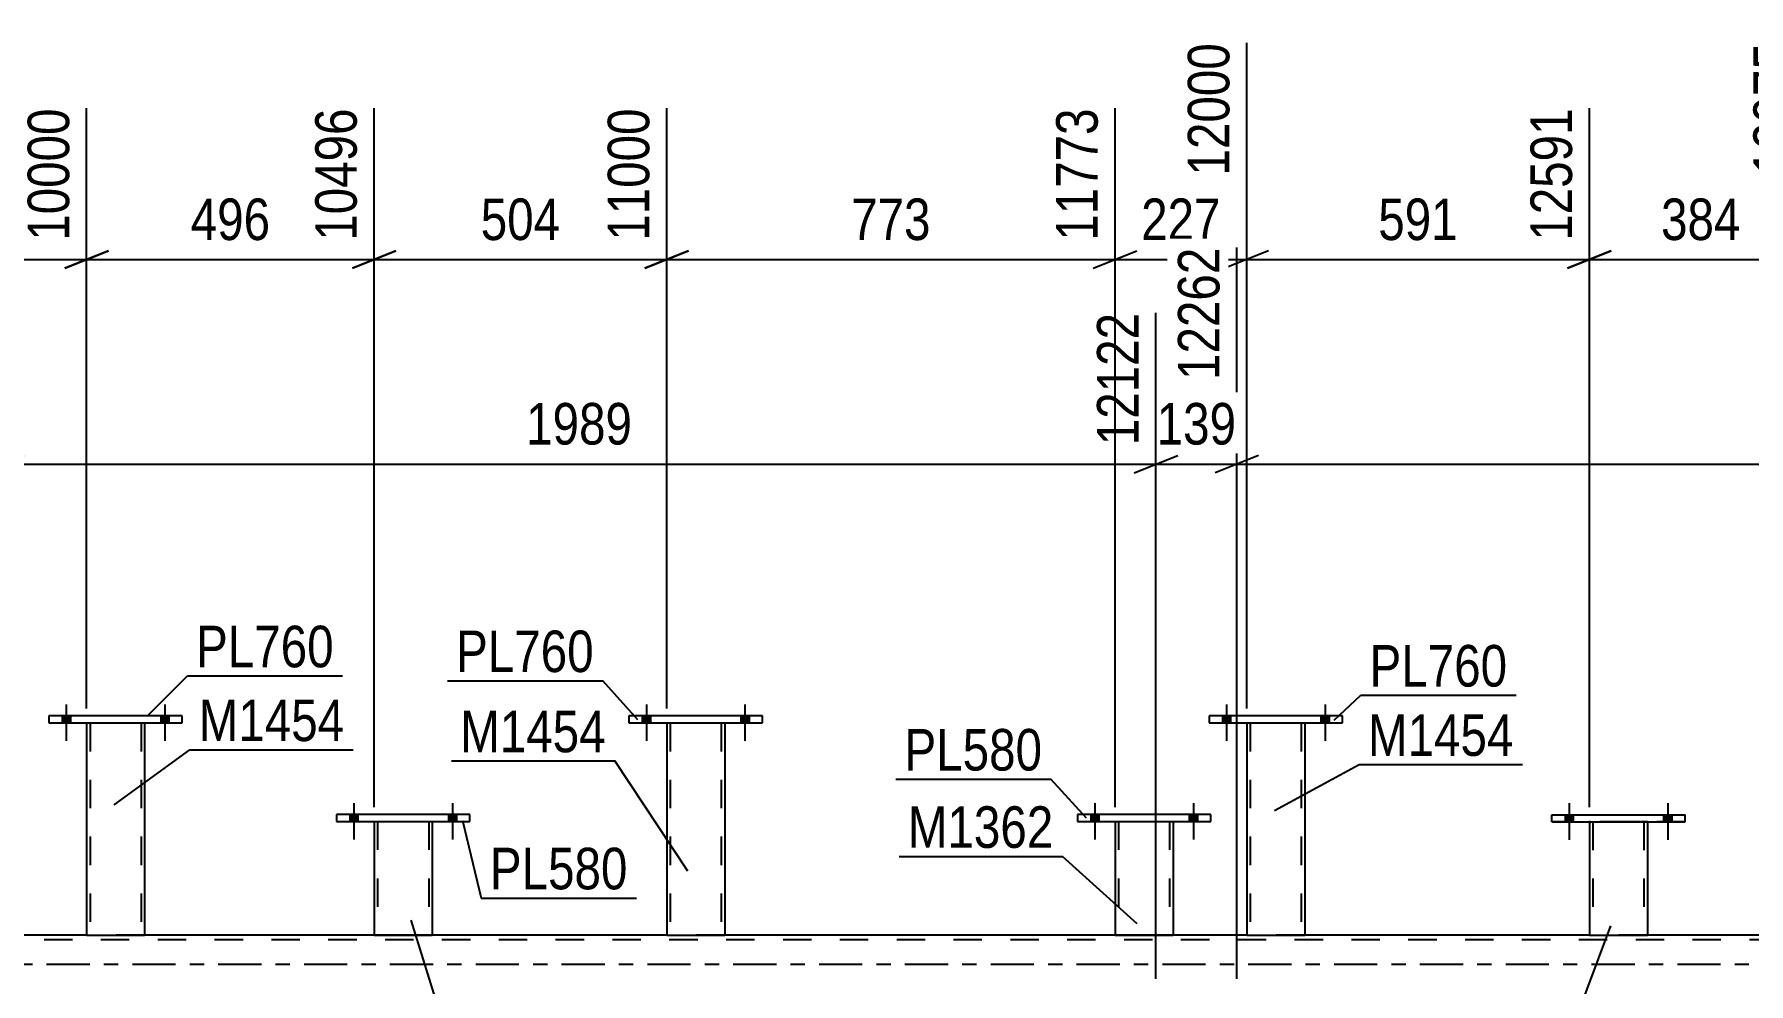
# Model space of a CAD drawing. Header units: millimetres. Extents: x -45 to 796, y -433 to 161.
# Drawn here: x 407.5 to 525.8, y -1.3 to 64.1 of the extents above; entities that cross this region are included whole.
import ezdxf

# ---------------------------------------------------------------- set-up
doc = ezdxf.new("R2010")
doc.units = ezdxf.units.MM
doc.linetypes.add('DXK_LINE_DOT2', pattern=[3.9198, 1.9599, -1.9599])
doc.linetypes.add('DXK_LINE_DOT3', pattern=[5.9187, 2.979, -0.9799, 0.9799, -0.9799])
doc.styles.add('Arial Narrow', font='ARIALN.TTF', dxfattribs={"height": 0.2})

# ---------------------------------------------------------------- blocks, each defined once
blk = doc.blocks.new('Part-814760973-3950 - 3734')
at = {"color": 2, "linetype": 'Continuous'}
for p, q in [((488.55, 17.12), (488.55, 16.64)), ((497.75, 17.12), (488.55, 17.12)), ((488.55, 16.64), (497.75, 16.64)), ((497.75, 16.64), (497.75, 17.12))]:
    blk.add_line(p, q, dxfattribs=at)
blk = doc.blocks.new('Part-814760973-4220 - 3734')
at = {"color": 2, "linetype": 'Continuous'}
for p, q in [((512.18, 9.83), (512.18, 10.31)), ((512.18, 10.31), (521.38, 10.31)), ((512.18, 9.83), (512.18, 9.83)), ((512.18, 9.83), (521.38, 9.83)), ((521.38, 9.83), (521.38, 10.31)), ((521.38, 9.83), (521.38, 9.83))]:
    blk.add_line(p, q, dxfattribs=at)
at = {"color": 7, "linetype": 'DXK_LINE_DOT2'}
for p, q in [((512.18, 10.31), (512.18, 10.31)), ((512.18, 10.31), (521.38, 10.31)), ((521.38, 9.83), (512.18, 9.83)), ((521.38, 10.31), (521.38, 10.31))]:
    blk.add_line(p, q, dxfattribs=at)
blk = doc.blocks.new('Part-814760973-3945 - 3734')
at = {"color": 2, "linetype": 'Continuous'}
for p, q in [((491.15, 16.64), (491.15, 2)), ((495.15, 16.64), (495.15, 2)), ((491.15, 2), (495.15, 2))]:
    blk.add_line(p, q, dxfattribs=at)
at = {"color": 7, "linetype": 'DXK_LINE_DOT2'}
for p, q in [((491.15, 16.64), (495.15, 16.64)), ((491.39, 16.64), (491.39, 2)), ((494.91, 16.64), (494.91, 2)), ((494.85, 2), (494.89, 2)), ((494.85, 2), (494.89, 2)), ((494.89, 2), (494.91, 2)), ((494.89, 2), (494.91, 2))]:
    blk.add_line(p, q, dxfattribs=at)
blk = doc.blocks.new('Part-814760973-3940 - 3734')
at = {"color": 2, "linetype": 'Continuous'}
for p, q in [((428.38, 10.32), (428.38, 9.84)), ((437.58, 10.32), (428.38, 10.32)), ((428.38, 9.84), (437.58, 9.84)), ((437.58, 9.84), (437.58, 10.32))]:
    blk.add_line(p, q, dxfattribs=at)
blk = doc.blocks.new('Part-814760973-3935 - 3734')
at = {"color": 2, "linetype": 'Continuous'}
for p, q in [((430.98, 9.84), (430.98, 2)), ((434.98, 9.84), (434.98, 2)), ((430.98, 2), (434.98, 2))]:
    blk.add_line(p, q, dxfattribs=at)
at = {"color": 7, "linetype": 'DXK_LINE_DOT2'}
for p, q in [((430.98, 9.84), (434.98, 9.84)), ((431.22, 9.84), (431.22, 2)), ((434.74, 9.84), (434.74, 2)), ((434.69, 2), (434.73, 2)), ((434.69, 2), (434.73, 2)), ((434.73, 2), (434.74, 2)), ((434.73, 2), (434.74, 2))]:
    blk.add_line(p, q, dxfattribs=at)
blk = doc.blocks.new('Bolt-814760973-3957 - 3734')
at = {"linetype": 'Continuous'}
for points in [[(429.3, 9.84), (429.86, 9.84), (429.86, 10.32), (429.3, 10.32)], [(429.3, 9.84), (429.86, 9.84), (429.86, 10.32), (429.3, 10.32)], [(436.1, 9.84), (436.66, 9.84), (436.66, 10.32), (436.1, 10.32)], [(436.1, 9.84), (436.66, 9.84), (436.66, 10.32), (436.1, 10.32)]]:
    blk.add_hatch(color=1, dxfattribs=at).paths.add_polyline_path(points)
at = {"color": 1, "linetype": 'Continuous'}
for p, q in [((429.58, 11.12), (429.58, 8.6)), ((429.58, 11.12), (429.58, 8.6)), ((436.38, 11.12), (436.38, 8.6)), ((436.38, 11.12), (436.38, 8.6)), ((429.3, 10.32), (429.3, 9.84)), ((429.3, 10.32), (429.3, 9.84)), ((429.86, 10.32), (429.86, 9.84)), ((429.86, 10.32), (429.86, 9.84)), ((436.1, 10.32), (436.1, 9.84)), ((436.1, 10.32), (436.1, 9.84)), ((436.66, 10.32), (436.66, 9.84)), ((436.66, 10.32), (436.66, 9.84))]:
    blk.add_line(p, q, dxfattribs=at)
blk = doc.blocks.new('Bolt-814760973-3958 - 3734')
at = {"linetype": 'Continuous'}
for points in [[(409.47, 16.64), (410.03, 16.64), (410.03, 17.12), (409.47, 17.12)], [(409.47, 16.64), (410.03, 16.64), (410.03, 17.12), (409.47, 17.12)], [(416.27, 16.64), (416.83, 16.64), (416.83, 17.12), (416.27, 17.12)], [(416.27, 16.64), (416.83, 16.64), (416.83, 17.12), (416.27, 17.12)]]:
    blk.add_hatch(color=1, dxfattribs=at).paths.add_polyline_path(points)
at = {"color": 1, "linetype": 'Continuous'}
for p, q in [((409.75, 17.92), (409.75, 15.4)), ((409.75, 17.92), (409.75, 15.4)), ((416.55, 17.92), (416.55, 15.4)), ((416.55, 17.92), (416.55, 15.4)), ((409.47, 17.12), (409.47, 16.64)), ((409.47, 17.12), (409.47, 16.64)), ((410.03, 17.12), (410.03, 16.64)), ((410.03, 17.12), (410.03, 16.64)), ((416.27, 17.12), (416.27, 16.64)), ((416.27, 17.12), (416.27, 16.64)), ((416.83, 17.12), (416.83, 16.64)), ((416.83, 17.12), (416.83, 16.64))]:
    blk.add_line(p, q, dxfattribs=at)
blk = doc.blocks.new('Bolt-814760973-3959 - 3734')
at = {"linetype": 'Continuous'}
for points in [[(449.47, 16.64), (450.03, 16.64), (450.03, 17.12), (449.47, 17.12)], [(449.47, 16.64), (450.03, 16.64), (450.03, 17.12), (449.47, 17.12)], [(456.27, 16.64), (456.83, 16.64), (456.83, 17.12), (456.27, 17.12)], [(456.27, 16.64), (456.83, 16.64), (456.83, 17.12), (456.27, 17.12)]]:
    blk.add_hatch(color=1, dxfattribs=at).paths.add_polyline_path(points)
at = {"color": 1, "linetype": 'Continuous'}
for p, q in [((449.75, 17.92), (449.75, 15.4)), ((449.75, 17.92), (449.75, 15.4)), ((456.55, 17.92), (456.55, 15.4)), ((456.55, 17.92), (456.55, 15.4)), ((449.47, 17.12), (449.47, 16.64)), ((449.47, 17.12), (449.47, 16.64)), ((450.03, 17.12), (450.03, 16.64)), ((450.03, 17.12), (450.03, 16.64)), ((456.27, 17.12), (456.27, 16.64)), ((456.27, 17.12), (456.27, 16.64)), ((456.83, 17.12), (456.83, 16.64)), ((456.83, 17.12), (456.83, 16.64))]:
    blk.add_line(p, q, dxfattribs=at)
blk = doc.blocks.new('Part-814760973-3966 - 3734')
at = {"color": 2, "linetype": 'Continuous'}
for p, q in [((482.07, 9.84), (482.07, 2)), ((486.07, 9.84), (486.07, 2)), ((482.07, 2), (486.07, 2))]:
    blk.add_line(p, q, dxfattribs=at)
at = {"color": 7, "linetype": 'DXK_LINE_DOT2'}
for p, q in [((482.07, 9.84), (486.07, 9.84)), ((482.31, 9.84), (482.31, 2)), ((485.83, 9.84), (485.83, 2)), ((485.81, 2), (485.77, 2)), ((485.77, 2), (485.81, 2)), ((485.83, 2), (485.81, 2)), ((485.81, 2), (485.83, 2))]:
    blk.add_line(p, q, dxfattribs=at)
blk = doc.blocks.new('Part-814760973-3971 - 3734')
at = {"color": 2, "linetype": 'Continuous'}
for p, q in [((479.47, 10.32), (479.47, 9.84)), ((488.67, 10.32), (479.47, 10.32)), ((479.47, 9.84), (488.67, 9.84)), ((488.67, 9.84), (488.67, 10.32))]:
    blk.add_line(p, q, dxfattribs=at)
blk = doc.blocks.new('Bolt-814760973-3973 - 3734')
at = {"linetype": 'Continuous'}
for points in [[(480.39, 9.84), (480.95, 9.84), (480.95, 10.32), (480.39, 10.32)], [(480.39, 9.84), (480.95, 9.84), (480.95, 10.32), (480.39, 10.32)], [(487.19, 9.84), (487.75, 9.84), (487.75, 10.32), (487.19, 10.32)], [(487.19, 9.84), (487.75, 9.84), (487.75, 10.32), (487.19, 10.32)]]:
    blk.add_hatch(color=1, dxfattribs=at).paths.add_polyline_path(points)
at = {"color": 1, "linetype": 'Continuous'}
for p, q in [((480.67, 11.12), (480.67, 8.6)), ((480.67, 11.12), (480.67, 8.6)), ((487.47, 11.12), (487.47, 8.6)), ((487.47, 11.12), (487.47, 8.6)), ((480.39, 10.32), (480.39, 9.84)), ((480.39, 10.32), (480.39, 9.84)), ((480.95, 10.32), (480.95, 9.84)), ((480.95, 10.32), (480.95, 9.84)), ((487.19, 10.32), (487.19, 9.84)), ((487.19, 10.32), (487.19, 9.84)), ((487.75, 10.32), (487.75, 9.84)), ((487.75, 10.32), (487.75, 9.84))]:
    blk.add_line(p, q, dxfattribs=at)
blk = doc.blocks.new('Part-814760973-4093 - 3734')
at = {"color": 7, "linetype": 'DXK_LINE_DOT2'}
for p, q in [((715.92, 1.68), (0, 1.68)), ((415.15, 2), (411.15, 2)), ((455.15, 2), (451.15, 2)), ((495.15, 2), (491.15, 2)), ((518.78, 2), (514.78, 2))]:
    blk.add_line(p, q, dxfattribs=at)
at = {"color": 2, "linetype": 'Continuous'}
for p, q in [((411.15, 2), (375.15, 2)), ((451.15, 2), (415.15, 2)), ((491.15, 2), (455.15, 2)), ((514.78, 2), (495.15, 2)), ((530.15, 2), (518.78, 2))]:
    blk.add_line(p, q, dxfattribs=at)
at = {"color": 7, "linetype": 'DXK_LINE_DOT3'}
blk.add_line((0, 0), (715.92, 0), dxfattribs=at)
blk = doc.blocks.new('Bolt-814760973-4219 - 3734')
at = {"linetype": 'Continuous'}
for points in [[(489.47, 16.64), (490.03, 16.64), (490.03, 17.12), (489.47, 17.12)], [(489.47, 16.64), (490.03, 16.64), (490.03, 17.12), (489.47, 17.12)], [(496.27, 16.64), (496.83, 16.64), (496.83, 17.12), (496.27, 17.12)], [(496.27, 16.64), (496.83, 16.64), (496.83, 17.12), (496.27, 17.12)]]:
    blk.add_hatch(color=1, dxfattribs=at).paths.add_polyline_path(points)
at = {"color": 1, "linetype": 'Continuous'}
for p, q in [((489.75, 17.92), (489.75, 15.4)), ((489.75, 17.92), (489.75, 15.4)), ((496.55, 17.92), (496.55, 15.4)), ((496.55, 17.92), (496.55, 15.4)), ((489.47, 17.12), (489.47, 16.64)), ((489.47, 17.12), (489.47, 16.64)), ((490.03, 17.12), (490.03, 16.64)), ((490.03, 17.12), (490.03, 16.64)), ((496.27, 17.12), (496.27, 16.64)), ((496.27, 17.12), (496.27, 16.64)), ((496.83, 17.12), (496.83, 16.64)), ((496.83, 17.12), (496.83, 16.64))]:
    blk.add_line(p, q, dxfattribs=at)
blk = doc.blocks.new('Part-814760973-4470 - 3734')
at = {"color": 2, "linetype": 'Continuous'}
for p, q in [((514.78, 9.83), (514.78, 2)), ((518.78, 9.83), (518.78, 2)), ((514.78, 2), (518.78, 2))]:
    blk.add_line(p, q, dxfattribs=at)
at = {"color": 7, "linetype": 'DXK_LINE_DOT2'}
for p, q in [((518.78, 9.83), (514.78, 9.83)), ((514.78, 9.83), (514.78, 9.83)), ((514.78, 9.83), (518.78, 9.83)), ((514.78, 9.83), (514.78, 9.83)), ((515.02, 9.83), (515.02, 9.83)), ((515.02, 9.83), (515.02, 2)), ((518.54, 9.83), (518.54, 9.83)), ((518.54, 9.83), (518.54, 2)), ((518.78, 9.83), (518.78, 9.83)), ((518.78, 9.83), (518.78, 9.83)), ((518.78, 2), (514.78, 2)), ((518.52, 2), (518.48, 2))]:
    blk.add_line(p, q, dxfattribs=at)
blk = doc.blocks.new('Part-814760973-4368 - 3734')
at = {"color": 2, "linetype": 'Continuous'}
for p, q in [((448.55, 17.12), (448.55, 16.64)), ((457.75, 17.12), (448.55, 17.12)), ((448.55, 16.64), (457.75, 16.64)), ((457.75, 16.64), (457.75, 17.12))]:
    blk.add_line(p, q, dxfattribs=at)
blk = doc.blocks.new('Part-814760973-4373 - 3734')
at = {"color": 2, "linetype": 'Continuous'}
for p, q in [((451.15, 16.64), (451.15, 2)), ((455.15, 16.64), (455.15, 2)), ((451.15, 2), (455.15, 2))]:
    blk.add_line(p, q, dxfattribs=at)
at = {"color": 7, "linetype": 'DXK_LINE_DOT2'}
for p, q in [((451.15, 16.64), (455.15, 16.64)), ((451.39, 16.64), (451.39, 2)), ((454.91, 16.64), (454.91, 2)), ((454.85, 2), (454.89, 2)), ((454.85, 2), (454.89, 2)), ((454.89, 2), (454.91, 2)), ((454.89, 2), (454.91, 2))]:
    blk.add_line(p, q, dxfattribs=at)
blk = doc.blocks.new('Part-814760973-4378 - 3734')
at = {"color": 2, "linetype": 'Continuous'}
for p, q in [((408.55, 17.12), (408.55, 16.64)), ((417.75, 17.12), (408.55, 17.12)), ((408.55, 16.64), (417.75, 16.64)), ((417.75, 16.64), (417.75, 17.12))]:
    blk.add_line(p, q, dxfattribs=at)
blk = doc.blocks.new('Part-814760973-4383 - 3734')
at = {"color": 2, "linetype": 'Continuous'}
for p, q in [((411.15, 16.64), (411.15, 2)), ((415.15, 16.64), (415.15, 2)), ((411.15, 2), (415.15, 2))]:
    blk.add_line(p, q, dxfattribs=at)
at = {"color": 7, "linetype": 'DXK_LINE_DOT2'}
for p, q in [((411.15, 16.64), (415.15, 16.64)), ((411.39, 16.64), (411.39, 2)), ((414.91, 16.64), (414.91, 2)), ((414.85, 2), (414.89, 2)), ((414.85, 2), (414.89, 2)), ((414.89, 2), (414.91, 2)), ((414.89, 2), (414.91, 2))]:
    blk.add_line(p, q, dxfattribs=at)
blk = doc.blocks.new('Bolt-814760973-4471 - 3734')
at = {"linetype": 'Continuous'}
for points in [[(513.1, 9.83), (513.66, 9.83), (513.66, 10.31), (513.1, 10.31)], [(513.1, 9.83), (513.66, 9.83), (513.66, 10.31), (513.1, 10.31)], [(519.9, 9.83), (520.46, 9.83), (520.46, 10.31), (519.9, 10.31)], [(519.9, 9.83), (520.46, 9.83), (520.46, 10.31), (519.9, 10.31)]]:
    blk.add_hatch(color=1, dxfattribs=at).paths.add_polyline_path(points)
at = {"color": 1, "linetype": 'Continuous'}
for p, q in [((513.38, 11.11), (513.38, 8.59)), ((513.38, 11.11), (513.38, 8.59)), ((520.18, 11.11), (520.18, 8.59)), ((520.18, 11.11), (520.18, 8.59)), ((513.1, 10.31), (513.1, 9.83)), ((513.1, 10.31), (513.1, 9.83)), ((513.66, 10.31), (513.66, 9.83)), ((513.66, 10.31), (513.66, 9.83)), ((519.9, 10.31), (519.9, 9.83)), ((519.9, 10.31), (519.9, 9.83)), ((520.46, 10.31), (520.46, 9.83)), ((520.46, 10.31), (520.46, 9.83))]:
    blk.add_line(p, q, dxfattribs=at)
blk = doc.blocks.new('StraightDimension-814760973-14097 - 3734')
at = {"color": 7, "linetype": 'Continuous'}
for p, q in [((430.98, 10.84), (430.98, 59.03)), ((451.15, 17.64), (451.15, 59.03)), ((432.48, 49.19), (429.48, 47.99)), ((430.98, 48.59), (451.15, 48.59)), ((449.65, 47.99), (452.65, 49.19))]:
    blk.add_line(p, q, dxfattribs=at)
at = {"color": 0}
blk.add_wipeout([(444.41, 49.34), (444.41, 53.54), (437.73, 53.54), (437.73, 49.34)], dxfattribs=at)
at = {"color": 3, "style": 'Arial Narrow'}
blk.add_text('504', height=2.863, dxfattribs=at).set_placement((438.33, 49.94))
at = {"color": 0, "linetype": 'Continuous'}
blk.add_wipeout([(450.55, 59.63), (446.35, 59.63), (446.35, 49.29), (450.55, 49.29)], dxfattribs=at)
at = {"color": 3, "linetype": 'Continuous', "style": 'Arial Narrow'}
blk.add_text('11000', height=2.863, rotation=90.0002, dxfattribs=at).set_placement((449.95, 49.89))
blk = doc.blocks.new('StraightDimension-814760973-14098 - 3734')
at = {"color": 7, "linetype": 'Continuous'}
for p, q in [((411.15, 17.64), (411.15, 59.03)), ((430.98, 10.84), (430.98, 59.03)), ((412.65, 49.19), (409.65, 47.99)), ((411.15, 48.59), (430.98, 48.59)), ((429.48, 47.99), (432.48, 49.19))]:
    blk.add_line(p, q, dxfattribs=at)
at = {"color": 0}
blk.add_wipeout([(424.41, 49.34), (424.41, 53.54), (417.73, 53.54), (417.73, 49.34)], dxfattribs=at)
at = {"color": 3, "style": 'Arial Narrow'}
blk.add_text('496', height=2.863, dxfattribs=at).set_placement((418.33, 49.94))
at = {"color": 0, "linetype": 'Continuous'}
blk.add_wipeout([(430.38, 59.63), (426.18, 59.63), (426.18, 49.29), (430.38, 49.29)], dxfattribs=at)
at = {"color": 3, "linetype": 'Continuous', "style": 'Arial Narrow'}
blk.add_text('10496', height=2.863, rotation=90.0002, dxfattribs=at).set_placement((429.78, 49.89))
blk = doc.blocks.new('StraightDimension-814760973-5409 - 3734')
at = {"color": 7, "linetype": 'Continuous'}
for p, q in [((490.47, -1), (490.47, 49.43)), ((570.03, -1), (570.03, 44.93)), ((491.97, 35.09), (488.97, 33.89)), ((490.47, 34.49), (570.03, 34.49)), ((568.53, 33.89), (571.53, 35.09))]:
    blk.add_line(p, q, dxfattribs=at)
at = {"color": 0}
blk.add_wipeout([(534.5, 35.24), (534.5, 39.44), (525.99, 39.44), (525.99, 35.24)], dxfattribs=at)
at = {"color": 3, "style": 'Arial Narrow'}
blk.add_text('1989', height=2.863, dxfattribs=at).set_placement((526.59, 35.84))
at = {"color": 0, "linetype": 'Continuous'}
blk.add_wipeout([(569.43, 45.53), (565.23, 45.53), (565.23, 35.19), (569.43, 35.19)], dxfattribs=at)
at = {"color": 3, "linetype": 'Continuous', "style": 'Arial Narrow'}
blk.add_text('14251', height=2.863, rotation=90.0002, dxfattribs=at).set_placement((568.83, 35.79))
blk = doc.blocks.new('StraightDimension-814760973-14095 - 3734')
at = {"color": 7, "linetype": 'Continuous'}
for p, q in [((491.15, 17.64), (491.15, 63.53)), ((482.07, 10.84), (482.07, 59.03)), ((480.57, 47.99), (483.57, 49.19)), ((482.07, 48.59), (491.15, 48.59)), ((492.65, 49.19), (489.65, 47.99))]:
    blk.add_line(p, q, dxfattribs=at)
at = {"color": 0}
blk.add_wipeout([(489.95, 49.34), (489.95, 53.54), (483.27, 53.54), (483.27, 49.34)], dxfattribs=at)
at = {"color": 3, "style": 'Arial Narrow'}
blk.add_text('227', height=2.863, dxfattribs=at).set_placement((483.87, 49.94))
at = {"color": 0, "linetype": 'Continuous'}
blk.add_wipeout([(490.55, 64.13), (486.35, 64.13), (486.35, 53.79), (490.55, 53.79)], dxfattribs=at)
at = {"color": 3, "linetype": 'Continuous', "style": 'Arial Narrow'}
blk.add_text('12000', height=2.863, rotation=90.0002, dxfattribs=at).set_placement((489.95, 54.39))
blk = doc.blocks.new('StraightDimension-814760973-14094 - 3734')
at = {"color": 7, "linetype": 'Continuous'}
for p, q in [((491.15, 17.64), (491.15, 63.53)), ((514.78, 10.83), (514.78, 59.03)), ((492.65, 49.19), (489.65, 47.99)), ((491.15, 48.59), (514.78, 48.59)), ((513.28, 47.99), (516.28, 49.19))]:
    blk.add_line(p, q, dxfattribs=at)
at = {"color": 0}
blk.add_wipeout([(506.31, 49.34), (506.31, 53.54), (499.62, 53.54), (499.62, 49.34)], dxfattribs=at)
at = {"color": 3, "style": 'Arial Narrow'}
blk.add_text('591', height=2.863, dxfattribs=at).set_placement((500.22, 49.94))
at = {"color": 0, "linetype": 'Continuous'}
blk.add_wipeout([(514.18, 59.63), (509.98, 59.63), (509.98, 49.29), (514.18, 49.29)], dxfattribs=at)
at = {"color": 3, "linetype": 'Continuous', "style": 'Arial Narrow'}
blk.add_text('12591', height=2.863, rotation=90.0002, dxfattribs=at).set_placement((513.58, 49.89))
blk = doc.blocks.new('StraightDimension-814760973-5433 - 3734')
at = {"color": 7, "linetype": 'Continuous'}
for p, q in [((490.47, -1), (490.47, 49.43)), ((484.89, -1), (484.89, 44.93)), ((483.39, 33.89), (486.39, 35.09)), ((484.89, 34.49), (490.47, 34.49)), ((491.97, 35.09), (488.97, 33.89))]:
    blk.add_line(p, q, dxfattribs=at)
at = {"color": 0}
blk.add_wipeout([(491.02, 35.24), (491.02, 39.44), (484.34, 39.44), (484.34, 35.24)], dxfattribs=at)
at = {"color": 3, "style": 'Arial Narrow'}
blk.add_text('139', height=2.863, dxfattribs=at).set_placement((484.94, 35.84))
at = {"color": 0, "linetype": 'Continuous'}
blk.add_wipeout([(489.87, 50.03), (485.67, 50.03), (485.67, 39.69), (489.87, 39.69)], dxfattribs=at)
at = {"color": 3, "linetype": 'Continuous', "style": 'Arial Narrow'}
blk.add_text('12262', height=2.863, rotation=90.0002, dxfattribs=at).set_placement((489.27, 40.29))
blk = doc.blocks.new('StraightDimension-814760973-5458 - 3734')
at = {"color": 7, "linetype": 'Continuous'}
for p, q in [((405.33, -1), (405.33, 49.43)), ((484.89, -1), (484.89, 44.93)), ((406.83, 35.09), (403.83, 33.89)), ((405.33, 34.49), (484.89, 34.49)), ((483.39, 33.89), (486.39, 35.09))]:
    blk.add_line(p, q, dxfattribs=at)
at = {"color": 0}
blk.add_wipeout([(449.37, 35.24), (449.37, 39.44), (440.86, 39.44), (440.86, 35.24)], dxfattribs=at)
at = {"color": 3, "style": 'Arial Narrow'}
blk.add_text('1989', height=2.863, dxfattribs=at).set_placement((441.46, 35.84))
at = {"color": 0, "linetype": 'Continuous'}
blk.add_wipeout([(484.29, 45.53), (480.09, 45.53), (480.09, 35.19), (484.29, 35.19)], dxfattribs=at)
at = {"color": 3, "linetype": 'Continuous', "style": 'Arial Narrow'}
blk.add_text('12122', height=2.863, rotation=90.0002, dxfattribs=at).set_placement((483.69, 35.79))
blk = doc.blocks.new('StraightDimension-814760973-14093 - 3734')
at = {"color": 7, "linetype": 'Continuous'}
for p, q in [((530.15, 14.85), (530.15, 63.53)), ((514.78, 10.83), (514.78, 59.03)), ((516.28, 49.19), (513.28, 47.99)), ((514.78, 48.59), (530.15, 48.59)), ((528.65, 47.99), (531.65, 49.19))]:
    blk.add_line(p, q, dxfattribs=at)
at = {"color": 0}
blk.add_wipeout([(525.81, 49.34), (525.81, 53.54), (519.12, 53.54), (519.12, 49.34)], dxfattribs=at)
at = {"color": 3, "style": 'Arial Narrow'}
blk.add_text('384', height=2.863, dxfattribs=at).set_placement((519.72, 49.94))
at = {"color": 0, "linetype": 'Continuous'}
blk.add_wipeout([(529.55, 64.13), (525.35, 64.13), (525.35, 53.79), (529.55, 53.79)], dxfattribs=at)
at = {"color": 3, "linetype": 'Continuous', "style": 'Arial Narrow'}
blk.add_text('12975', height=2.863, rotation=90.0002, dxfattribs=at).set_placement((528.95, 54.39))
blk = doc.blocks.new('StraightDimension-814760973-14096 - 3734')
at = {"color": 7, "linetype": 'Continuous'}
for p, q in [((451.15, 17.64), (451.15, 59.03)), ((482.07, 10.84), (482.07, 59.03)), ((452.65, 49.19), (449.65, 47.99)), ((451.15, 48.59), (482.07, 48.59)), ((480.57, 47.99), (483.57, 49.19))]:
    blk.add_line(p, q, dxfattribs=at)
at = {"color": 0}
blk.add_wipeout([(469.95, 49.34), (469.95, 53.54), (463.27, 53.54), (463.27, 49.34)], dxfattribs=at)
at = {"color": 3, "style": 'Arial Narrow'}
blk.add_text('773', height=2.863, dxfattribs=at).set_placement((463.87, 49.94))
at = {"color": 0, "linetype": 'Continuous'}
blk.add_wipeout([(481.47, 59.63), (477.27, 59.63), (477.27, 49.29), (481.47, 49.29)], dxfattribs=at)
at = {"color": 3, "linetype": 'Continuous', "style": 'Arial Narrow'}
blk.add_text('11773', height=2.863, rotation=90.0002, dxfattribs=at).set_placement((480.87, 49.89))
blk = doc.blocks.new('StraightDimension-814760973-14099 - 3734')
at = {"color": 7, "linetype": 'Continuous'}
for p, q in [((379.9, 10.84), (379.9, 61.7)), ((411.15, 17.64), (411.15, 59.03)), ((381.4, 49.19), (378.4, 47.99)), ((379.9, 48.59), (411.15, 48.59)), ((409.65, 47.99), (412.65, 49.19))]:
    blk.add_line(p, q, dxfattribs=at)
at = {"color": 0}
blk.add_wipeout([(398.87, 49.34), (398.87, 53.54), (392.19, 53.54), (392.19, 49.34)], dxfattribs=at)
at = {"color": 3, "style": 'Arial Narrow'}
blk.add_text('781', height=2.863, dxfattribs=at).set_placement((392.79, 49.94))
at = {"color": 0, "linetype": 'Continuous'}
blk.add_wipeout([(410.55, 59.63), (406.35, 59.63), (406.35, 49.29), (410.55, 49.29)], dxfattribs=at)
at = {"color": 3, "linetype": 'Continuous', "style": 'Arial Narrow'}
blk.add_text('10000', height=2.863, rotation=90.0002, dxfattribs=at).set_placement((409.95, 49.89))
blk = doc.blocks.new('Mark-814760973-3931 - 3734')
at = {"color": 30, "linetype": 'Continuous'}
for p, q in [((433.51, 3.05), (436.96, -8.04)), ((436.96, -8.04), (448.22, -8.04))]:
    blk.add_line(p, q, dxfattribs=at)
at = {"color": 0}
blk.add_wipeout([(447.62, -7.44), (447.62, -4.44), (437.56, -4.44), (437.56, -7.44)], dxfattribs=at)
blk.add_wipeout([(447.62, -7.44), (447.62, -4.44), (437.56, -4.44), (437.56, -7.44)], dxfattribs=at)
at = {"color": 3, "style": 'Arial Narrow'}
blk.add_text('M1362', height=2.863, dxfattribs=at).set_placement((437.56, -7.44))
blk = doc.blocks.new('Mark-814760973-3936 - 3734')
at = {"color": 30, "linetype": 'Continuous'}
for p, q in [((437.07, 9.91), (438.36, 4.57)), ((438.36, 4.57), (449.07, 4.57))]:
    blk.add_line(p, q, dxfattribs=at)
at = {"color": 0}
blk.add_wipeout([(448.47, 5.17), (448.47, 8.17), (438.96, 8.17), (438.96, 5.17)], dxfattribs=at)
blk.add_wipeout([(448.47, 5.17), (448.47, 8.17), (438.96, 8.17), (438.96, 5.17)], dxfattribs=at)
at = {"color": 3, "style": 'Arial Narrow'}
blk.add_text('PL580', height=2.863, dxfattribs=at).set_placement((438.96, 5.17))
blk = doc.blocks.new('Mark-814760973-3941 - 3734')
at = {"color": 30, "linetype": 'Continuous'}
for p, q in [((493.06, 10.6), (498.91, 13.77)), ((498.91, 13.77), (510.17, 13.77))]:
    blk.add_line(p, q, dxfattribs=at)
at = {"color": 0}
blk.add_wipeout([(509.57, 14.37), (509.57, 17.37), (499.51, 17.37), (499.51, 14.37)], dxfattribs=at)
blk.add_wipeout([(509.57, 14.37), (509.57, 17.37), (499.51, 17.37), (499.51, 14.37)], dxfattribs=at)
at = {"color": 3, "style": 'Arial Narrow'}
blk.add_text('M1454', height=2.863, dxfattribs=at).set_placement((499.51, 14.37))
blk = doc.blocks.new('Mark-814760973-3946 - 3734')
at = {"color": 30, "linetype": 'Continuous'}
for p, q in [((497.17, 16.84), (499.02, 18.55)), ((499.02, 18.55), (509.73, 18.55))]:
    blk.add_line(p, q, dxfattribs=at)
at = {"color": 0}
blk.add_wipeout([(509.13, 19.15), (509.13, 22.15), (499.62, 22.15), (499.62, 19.15)], dxfattribs=at)
blk.add_wipeout([(509.13, 19.15), (509.13, 22.15), (499.62, 22.15), (499.62, 19.15)], dxfattribs=at)
at = {"color": 3, "style": 'Arial Narrow'}
blk.add_text('PL760', height=2.863, dxfattribs=at).set_placement((499.62, 19.15))
blk = doc.blocks.new('Mark-814760973-3962 - 3734')
at = {"color": 30, "linetype": 'Continuous'}
for p in [(467.18, 7.43), (483.6, 2.8)]:
    blk.add_line(p, (478.44, 7.43), dxfattribs=at)
at = {"color": 0}
blk.add_wipeout([(477.84, 8.03), (477.84, 11.03), (467.78, 11.03), (467.78, 8.03)], dxfattribs=at)
blk.add_wipeout([(477.84, 8.03), (477.84, 11.03), (467.78, 11.03), (467.78, 8.03)], dxfattribs=at)
at = {"color": 3, "style": 'Arial Narrow'}
blk.add_text('M1362', height=2.863, dxfattribs=at).set_placement((467.78, 8.03))
blk = doc.blocks.new('Mark-814760973-3967 - 3734')
at = {"color": 30, "linetype": 'Continuous'}
for p in [(466.95, 12.76), (480.09, 10.07)]:
    blk.add_line(p, (477.65, 12.76), dxfattribs=at)
at = {"color": 0}
blk.add_wipeout([(477.05, 13.36), (477.05, 16.36), (467.55, 16.36), (467.55, 13.36)], dxfattribs=at)
blk.add_wipeout([(477.05, 13.36), (477.05, 16.36), (467.55, 16.36), (467.55, 13.36)], dxfattribs=at)
at = {"color": 3, "style": 'Arial Narrow'}
blk.add_text('PL580', height=2.863, dxfattribs=at).set_placement((467.55, 13.36))
blk = doc.blocks.new('Mark-814760973-4374 - 3734')
at = {"color": 30, "linetype": 'Continuous'}
for p, q in [((415.35, 17.12), (418.1, 19.88)), ((418.1, 19.88), (428.8, 19.88))]:
    blk.add_line(p, q, dxfattribs=at)
at = {"color": 0}
blk.add_wipeout([(428.2, 20.48), (428.2, 23.48), (418.7, 23.48), (418.7, 20.48)], dxfattribs=at)
blk.add_wipeout([(428.2, 20.48), (428.2, 23.48), (418.7, 23.48), (418.7, 20.48)], dxfattribs=at)
at = {"color": 3, "style": 'Arial Narrow'}
blk.add_text('PL760', height=2.863, dxfattribs=at).set_placement((418.7, 20.48))
blk = doc.blocks.new('Mark-814760973-4364 - 3734')
at = {"color": 30, "linetype": 'Continuous'}
for p in [(436.03, 19.55), (449.17, 16.86)]:
    blk.add_line(p, (446.74, 19.55), dxfattribs=at)
at = {"color": 0}
blk.add_wipeout([(446.14, 20.15), (446.14, 23.15), (436.63, 23.15), (436.63, 20.15)], dxfattribs=at)
blk.add_wipeout([(446.14, 20.15), (446.14, 23.15), (436.63, 23.15), (436.63, 20.15)], dxfattribs=at)
at = {"color": 3, "style": 'Arial Narrow'}
blk.add_text('PL760', height=2.863, dxfattribs=at).set_placement((436.63, 20.15))
blk = doc.blocks.new('Mark-814760973-4369 - 3734')
at = {"color": 30, "linetype": 'Continuous'}
for p in [(436.31, 14.02), (452.6, 6.43)]:
    blk.add_line(p, (447.57, 14.02), dxfattribs=at)
at = {"color": 0}
blk.add_wipeout([(446.97, 14.62), (446.97, 17.62), (436.91, 17.62), (436.91, 14.62)], dxfattribs=at)
blk.add_wipeout([(446.97, 14.62), (446.97, 17.62), (436.91, 17.62), (436.91, 14.62)], dxfattribs=at)
at = {"color": 3, "style": 'Arial Narrow'}
blk.add_text('M1454', height=2.863, dxfattribs=at).set_placement((436.91, 14.62))
blk = doc.blocks.new('Mark-814760973-4379 - 3734')
at = {"color": 30, "linetype": 'Continuous'}
for p, q in [((413.05, 11), (418.28, 14.79)), ((418.28, 14.79), (429.53, 14.79))]:
    blk.add_line(p, q, dxfattribs=at)
at = {"color": 0}
blk.add_wipeout([(428.93, 15.39), (428.93, 18.39), (418.88, 18.39), (418.88, 15.39)], dxfattribs=at)
blk.add_wipeout([(428.93, 15.39), (428.93, 18.39), (418.88, 18.39), (418.88, 15.39)], dxfattribs=at)
at = {"color": 3, "style": 'Arial Narrow'}
blk.add_text('M1454', height=2.863, dxfattribs=at).set_placement((418.88, 15.39))
blk = doc.blocks.new('Mark-814760973-4466 - 3734')
at = {"color": 30, "linetype": 'Continuous'}
for p in [(516.23, 2.65), (501.29, -7.23)]:
    blk.add_line(p, (512.54, -7.23), dxfattribs=at)
at = {"color": 0}
blk.add_wipeout([(511.94, -6.63), (511.94, -3.63), (501.89, -3.63), (501.89, -6.63)], dxfattribs=at)
blk.add_wipeout([(511.94, -6.63), (511.94, -3.63), (501.89, -3.63), (501.89, -6.63)], dxfattribs=at)
at = {"color": 3, "style": 'Arial Narrow'}
blk.add_text('M1545', height=2.863, dxfattribs=at).set_placement((501.89, -6.63))

msp = doc.modelspace()

# ---------------------------------------------------------------- block references
for name in ['Bolt-814760973-3958 - 3734', 'Bolt-814760973-3959 - 3734', 'Bolt-814760973-4219 - 3734', 'Part-814760973-4378 - 3734', 'Part-814760973-4383 - 3734', 'Part-814760973-4368 - 3734', 'Part-814760973-4373 - 3734', 'Part-814760973-3950 - 3734', 'Part-814760973-3945 - 3734', 'Bolt-814760973-3957 - 3734', 'Bolt-814760973-3973 - 3734', 'Bolt-814760973-4471 - 3734', 'Part-814760973-3940 - 3734', 'Part-814760973-3935 - 3734', 'Part-814760973-3971 - 3734', 'Part-814760973-3966 - 3734', 'Part-814760973-4220 - 3734', 'Part-814760973-4470 - 3734', 'Part-814760973-4093 - 3734']:
    msp.add_blockref(name, (0, 0))

# ---------------------------------------------------------------- next in the draw order: block references
for name in ['StraightDimension-814760973-14097 - 3734', 'StraightDimension-814760973-5409 - 3734']:
    msp.add_blockref(name, (0, 0))

# ---------------------------------------------------------------- next in the draw order: block references
for name in ['StraightDimension-814760973-14095 - 3734', 'StraightDimension-814760973-14098 - 3734', 'Mark-814760973-4466 - 3734']:
    msp.add_blockref(name, (0, 0))

# ---------------------------------------------------------------- next in the draw order: block references
msp.add_blockref('StraightDimension-814760973-14094 - 3734', (0, 0))

# ---------------------------------------------------------------- next in the draw order: block references
for name in ['StraightDimension-814760973-14093 - 3734', 'StraightDimension-814760973-5433 - 3734', 'Mark-814760973-3941 - 3734']:
    msp.add_blockref(name, (0, 0))

# ---------------------------------------------------------------- next in the draw order: block references
for name in ['StraightDimension-814760973-5458 - 3734', 'Mark-814760973-3946 - 3734']:
    msp.add_blockref(name, (0, 0))

# ---------------------------------------------------------------- next in the draw order: block references
for name in ['StraightDimension-814760973-14099 - 3734', 'StraightDimension-814760973-14096 - 3734', 'Mark-814760973-4374 - 3734', 'Mark-814760973-3936 - 3734', 'Mark-814760973-3931 - 3734']:
    msp.add_blockref(name, (0, 0))

# ---------------------------------------------------------------- next in the draw order: block references
for name in ['Mark-814760973-4364 - 3734', 'Mark-814760973-4379 - 3734', 'Mark-814760973-3962 - 3734']:
    msp.add_blockref(name, (0, 0))

# ---------------------------------------------------------------- next in the draw order: block references
for name in ['Mark-814760973-4369 - 3734', 'Mark-814760973-3967 - 3734']:
    msp.add_blockref(name, (0, 0))

doc.saveas('drawing.dxf')
